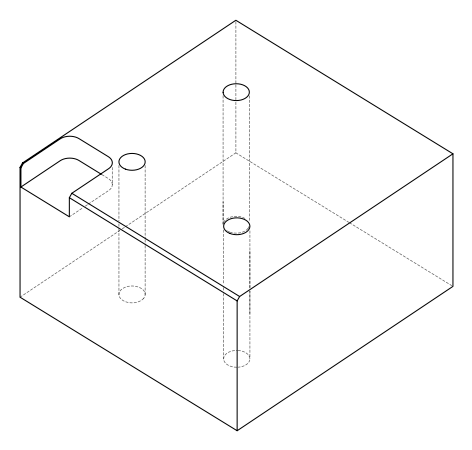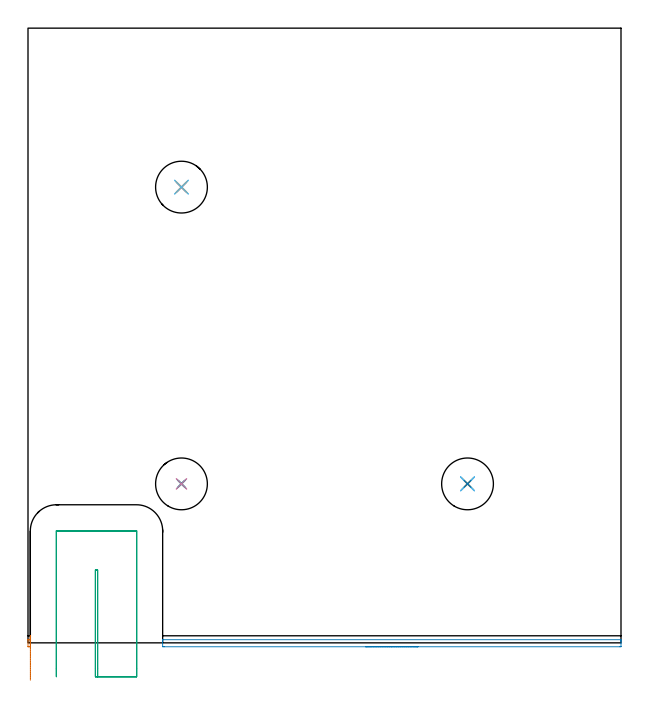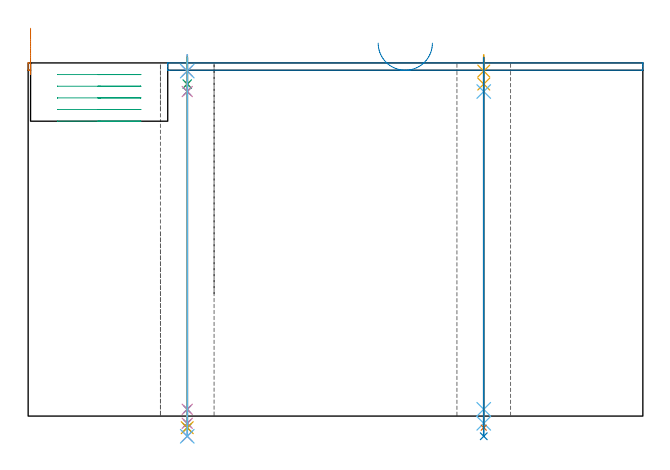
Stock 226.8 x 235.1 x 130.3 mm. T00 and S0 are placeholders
(PLAN: 18 operations, 14 tool changes, 9.8 min)
(1 AREA_MILL | FG_CHAMFER_SURFACE | UGT0205_001 | 0.16 min | 10 mm3)
(2 AREA_MILL_1 | FG_CHAMFER_SURFACE_1 | UGT0205_001 | 1.56 min | 648 mm3)
(3 MILL_SLOT | SLOT_PARTIAL_RECTANGULAR | UGT0201_135 | Follow Part, ap 4.975, ae 75% | 2.7 min | 56511 mm3)
(4 SPOT_DRILL | STEP1HOLE | NXT0321_9005460120000 | 0.05 min | 184 mm3)
(5 SPOT_DRILL_1 | STEP1HOLE_1 | NXT0321_9005460120000 | 0.05 min | 183 mm3)
(6 SPOT_DRILL_2 | STEP1HOLE_2 | NXT0321_9005460120000 | 0.05 min | 182 mm3)
(7 DRILL_BLIND_HOLE_INTO_CENTER | STEP1HOLE | NXT0301_023 | 0.04 min | 101 mm3)
(8 GUN_DRILL_THROUGH_HOLE | STEP1HOLE | UGT0307_001 | 0.58 min | 2404 mm3)
(9 SPADE_DRILL_TO_ENLARGE_THROUGH_HOLE | STEP1HOLE | UGT0306_003 | 0.55 min | 13286 mm3)
(10 DRILL_TO_ENLARGE_THROUGH_HOLE | STEP1HOLE | UGT0301_264 | 0.56 min | 24123 mm3)
(11 DRILL_BLIND_HOLE_INTO_CENTER_1 | STEP1HOLE_1 | NXT0301_023 | 0.04 min | 103 mm3)
(12 GUN_DRILL_THROUGH_HOLE_1 | STEP1HOLE_1 | UGT0307_001 | 0.58 min | 2398 mm3)
(13 SPADE_DRILL_TO_ENLARGE_THROUGH_HOLE_1 | STEP1HOLE_1 | UGT0306_003 | 0.55 min | 13286 mm3)
(14 DRILL_TO_ENLARGE_THROUGH_HOLE_1 | STEP1HOLE_1 | UGT0301_264 | 0.56 min | 24130 mm3)
(15 DRILL_BLIND_HOLE_INTO_CENTER_2 | STEP1HOLE_2 | NXT0301_023 | 0.04 min | 101 mm3)
(16 GUN_DRILL_THROUGH_HOLE_2 | STEP1HOLE_2 | UGT0307_001 | 0.58 min | 2400 mm3)
(17 SPADE_DRILL_TO_ENLARGE_THROUGH_HOLE_2 | STEP1HOLE_2 | UGT0306_003 | 0.55 min | 13281 mm3)
(18 DRILL_TO_ENLARGE_THROUGH_HOLE_2 | STEP1HOLE_2 | UGT0301_264 | 0.56 min | 24127 mm3)
(TOOL UGT0205_001 | Chamfer Mill 20 x 3 x 45 deg. | D20 FL50 Z2)
(TOOL UGT0201_135 | Carbide End Mill 19.9 | D19.9 FL30 Z4)
(TOOL NXT0321_9005460120000 | NC Spot Drill, 142deg, 12mm, Carbide, Uncoated | D12 PA142 FL30 Z2)
(TOOL NXT0301_023 | Carbide Drill 5.2mm [860.1-0520-016A1-MM 2214] | D5.2 PA140 FL28 Z2)
(TOOL UGT0307_001 | Gun Drill 5 mm | D5 PA130 FL24 Z1)
(TOOL UGT0306_003 | Spade Drill 12.5mm | D12.5 PA132 FL10 Z2)
(TOOL UGT0301_264 | Twist Drill 19.8 mm | D19.8 PA118 FL140 Z2)
(OP 1 AREA_MILL)
G17 G21 G94 G90
T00 M6
G54
G17 G0 G90 X0.9 Y-0.15 S1061 M3
G43 Z143.092 H0
G94 G1 Y0.439 Z142.449 F250.
Y0.97 Z141.757
Y1.439 Z141.021
Y1.842 Z140.247
Y2.176 Z139.441
Y2.438 Z138.609
Y2.627 Z137.757
Y2.741 Z136.892
Y2.779 Z136.021
Y2.741 Z135.149
Y2.627 Z134.284
Y2.438 Z133.433
Y2.176 Z132.601
Y1.842 Z131.795
Y1.439 Z131.021
Y0.97 Z130.285
Y0.439 Z129.593
Y-0.15 Z128.95
Y-1.493 Z127.607
X0.891 Y-1.5 Z127.6
X0.45
X0.242 Y-1.499 Z127.601
X0.009 Y-1.494 Z127.606
X0. Y-1.493 Z127.607
X0.001 Y1.182 Z130.281
X0.007 Y1.196 Z130.296
X0.009 Y1.2 Z130.3
X0.891
X0.893 Y1.196 Z130.296
X0.9 Y1.18 Z130.28
Y0.695 Z129.795
Y-0.15 Z128.95
Y-0.793 Z128.36
Y-1.485 Z127.829
Y-2.221 Z127.36
Y-2.995 Z126.958
Y-3.801 Z126.624
Y-4.633 Z126.361
Y-5.485 Z126.173
Y-6.35 Z126.059
Y-7.221 Z126.021
Y-8.093 Z126.059
Y-8.958 Z126.173
Y-9.809 Z126.361
Y-10.641 Z126.624
Y-11.447 Z126.958
Y-12.221 Z127.36
Y-12.957 Z127.829
Y-13.649 Z128.36
Y-14.292 Z128.95
G0 Z140.3
M5
M2
(OP 2 AREA_MILL_1)
G17 G21 G94 G90
T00 M6
G54
G17 G0 G90 X149.15 Y-1.5 S1061 M3
G43 Z140.3 H0
Z137.6
G94 G1 X149.112 Z136.728 F250.
X148.998 Z135.864
X148.809 Z135.012
X148.547 Z134.18
X148.213 Z133.374
X147.81 Z132.6
X147.341 Z131.864
X146.81 Z131.172
X146.221 Z130.529
X145.578 Z129.94
X144.886 Z129.408
X144.15 Z128.94
X143.376 Z128.537
X142.57 Z128.203
X141.738 Z127.941
X140.886 Z127.752
X140.022 Z127.638
X139.15 Z127.6
X52.109
X51.898 Y-1.498 Z127.602
X51.502 Y-1.491 Z127.605
X51.5 Y-1.354 Z127.743
Y-0.15 Z128.945
Y0.494 Z129.593
Y0.859 Z129.958
X51.506 Y1.191 Z130.282
X51.508 Y1.197 Z130.288
X51.663 Y1.2 Z130.3
X226.637
X226.792 Y1.197 Z130.288
X226.794 Y1.191 Z130.282
X226.8 Y0.859 Z129.958
Y0.494 Z129.594
Y-0.15 Z128.945
Y-1.354 Z127.743
X226.797 Y-1.491 Z127.605
X226.401 Y-1.5 Z127.6
X139.15
X138.278 Z127.638
X137.413 Z127.752
X136.562 Z127.941
X135.73 Z128.203
X134.924 Z128.537
X134.15 Z128.94
X133.414 Z129.408
X132.722 Z129.94
X132.079 Z130.529
X131.49 Z131.172
X130.958 Z131.864
X130.49 Z132.6
X130.087 Z133.374
X129.753 Z134.18
X129.491 Z135.012
X129.302 Z135.864
X129.188 Z136.728
X129.15 Z137.6
G0 Z140.3
M5
M2
(OP 3 MILL_SLOT)
G17 G21 G94 G90
T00 M6
G54
G17 G0 G90 X26.625 Y-12.95 S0 M3
G43 Z140.3 H0
Z126.
G94 G1 Y-9.95 F250.
Y27.925 F500.
X25.775
Y-9.95
Y-12.95 F250.
X41.55
Y-9.95
Y42.8 F500.
X41.552 Y42.83
X41.53 Y42.852
X41.5 Y42.85
X10.9
X10.87 Y42.852
X10.848 Y42.83
X10.85 Y42.8
Y-9.95
Y-12.95 F250.
G0 X26.625 Z121.7
G1 Y-9.95
Y27.925 F500.
X25.775
Y-9.95
Y-12.95 F250.
X41.55
Y-9.95
Y42.8 F500.
X41.552 Y42.83
X41.53 Y42.852
X41.5 Y42.85
X10.9
X10.87 Y42.852
X10.848 Y42.83
X10.85 Y42.8
Y-9.95
Y-12.95 F250.
G0 X26.625 Z117.4
G1 Y-9.95
Y27.925 F500.
X25.775
Y-9.95
Y-12.95 F250.
X41.55
Y-9.95
Y42.8 F500.
X41.552 Y42.83
X41.53 Y42.852
X41.5 Y42.85
X10.9
X10.87 Y42.852
X10.848 Y42.83
X10.85 Y42.8
Y-9.95
Y-12.95 F250.
G0 X26.625 Z113.1
G1 Y-9.95
Y27.925 F500.
X25.775
Y-9.95
Y-12.95 F250.
X41.55
Y-9.95
Y42.8 F500.
X41.552 Y42.83
X41.53 Y42.852
X41.5 Y42.85
X10.9
X10.87 Y42.852
X10.848 Y42.83
X10.85 Y42.8
Y-9.95
Y-12.95 F250.
G0 X26.625 Z108.8
G1 Y-9.95
Y27.925 F500.
X25.775
Y-9.95
Y-12.95 F250.
X41.55
Y-9.95
Y42.8 F500.
X41.552 Y42.83
X41.53 Y42.852
X41.5 Y42.85
X10.9
X10.87 Y42.852
X10.848 Y42.83
X10.85 Y42.8
Y-9.95
Y-12.95 F250.
G0 Z140.3
M5
M2
(OP 4 SPOT_DRILL)
G17 G21 G94 G90
T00 M6
G54
G17 G0 G90 X58.7 Y60.8 S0 M3
G43 Z140.3 H0
G94 G81 G98 Z127.3 F250. R133.3
G80
M5
M2
(OP 5 SPOT_DRILL_1)
G17 G21 G94 G90
T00 M6
G54
G17 G0 G90 X168.1 Y60.8 S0 M3
G43 Z140.3 H0
G94 G81 G98 Z127.3 F250. R133.3
G80
M5
M2
(OP 6 SPOT_DRILL_2)
G17 G21 G94 G90
T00 M6
G54
G17 G0 G90 X58.7 Y174.3 S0 M3
G43 Z140.3 H0
G94 G81 G98 Z127.3 F250. R133.3
G80
M5
M2
(OP 7 DRILL_BLIND_HOLE_INTO_CENTER)
G17 G21 G94 G90
T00 M6
G54
G17 G0 G90 X58.7 Y60.8 S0 M3
G43 Z140.3 H1
G94 G81 G98 Z122.5 F250. R132.3
G80
M5
M2
(OP 8 GUN_DRILL_THROUGH_HOLE)
G17 G21 G94 G90
T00 M6
G54
G17 G0 G90 X58.7 Y60.8 M8
G43 Z140.3 H0
Z128.162
S716 M3
G94 G1 Z119.744 F125. M26
G4 X.084
Z2.5 F250.
G4 X.084
Z-2.666 F125.
G4 X.084
M5
M9
G0 Z128.162
Z140.3
M2
(OP 9 SPADE_DRILL_TO_ENLARGE_THROUGH_HOLE)
G17 G21 G94 G90
T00 M6
G54
G17 G0 G90 X58.7 Y60.8 S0 M3
G43 Z140.3 H0
G94 G73 G98 Z-4.283 F250. Q12.235 R132.3
G80
M5
M2
(OP 10 DRILL_TO_ENLARGE_THROUGH_HOLE)
G17 G21 G94 G90
T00 M6
G54
G17 G0 G90 X58.7 Y60.8 S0 M3
G43 Z140.3 H0
G94 G73 G98 Z-7.449 F250. Q19.678 R132.3
G80
M5
M2
(OP 11 DRILL_BLIND_HOLE_INTO_CENTER_1)
G17 G21 G94 G90
T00 M6
G54
G17 G0 G90 X168.1 Y60.8 S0 M3
G43 Z140.3 H1
G94 G81 G98 Z122.5 F250. R132.3
G80
M5
M2
(OP 12 GUN_DRILL_THROUGH_HOLE_1)
G17 G21 G94 G90
T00 M6
G54
G17 G0 G90 X168.1 Y60.8 M8
G43 Z140.3 H0
Z128.162
S716 M3
G94 G1 Z119.744 F125. M26
G4 X.084
Z2.5 F250.
G4 X.084
Z-2.666 F125.
G4 X.084
M5
M9
G0 Z128.162
Z140.3
M2
(OP 13 SPADE_DRILL_TO_ENLARGE_THROUGH_HOLE_1)
G17 G21 G94 G90
T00 M6
G54
G17 G0 G90 X168.1 Y60.8 S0 M3
G43 Z140.3 H0
G94 G73 G98 Z-4.283 F250. Q12.235 R132.3
G80
M5
M2
(OP 14 DRILL_TO_ENLARGE_THROUGH_HOLE_1)
G17 G21 G94 G90
T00 M6
G54
G17 G0 G90 X168.1 Y60.8 S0 M3
G43 Z140.3 H0
G94 G73 G98 Z-7.449 F250. Q19.678 R132.3
G80
M5
M2
(OP 15 DRILL_BLIND_HOLE_INTO_CENTER_2)
G17 G21 G94 G90
T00 M6
G54
G17 G0 G90 X58.7 Y174.3 S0 M3
G43 Z140.3 H1
G94 G81 G98 Z122.5 F250. R132.3
G80
M5
M2
(OP 16 GUN_DRILL_THROUGH_HOLE_2)
G17 G21 G94 G90
T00 M6
G54
G17 G0 G90 X58.7 Y174.3 M8
G43 Z140.3 H0
Z128.162
S716 M3
G94 G1 Z119.744 F125. M26
G4 X.084
Z2.5 F250.
G4 X.084
Z-2.666 F125.
G4 X.084
M5
M9
G0 Z128.162
Z140.3
M2
(OP 17 SPADE_DRILL_TO_ENLARGE_THROUGH_HOLE_2)
G17 G21 G94 G90
T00 M6
G54
G17 G0 G90 X58.7 Y174.3 S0 M3
G43 Z140.3 H0
G94 G73 G98 Z-4.283 F250. Q12.235 R132.3
G80
M5
M2
(OP 18 DRILL_TO_ENLARGE_THROUGH_HOLE_2)
G17 G21 G94 G90
T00 M6
G54
G17 G0 G90 X58.7 Y174.3 S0 M3
G43 Z140.3 H0
G94 G73 G98 Z-7.449 F250. Q19.678 R132.3
G80
M5
M2
